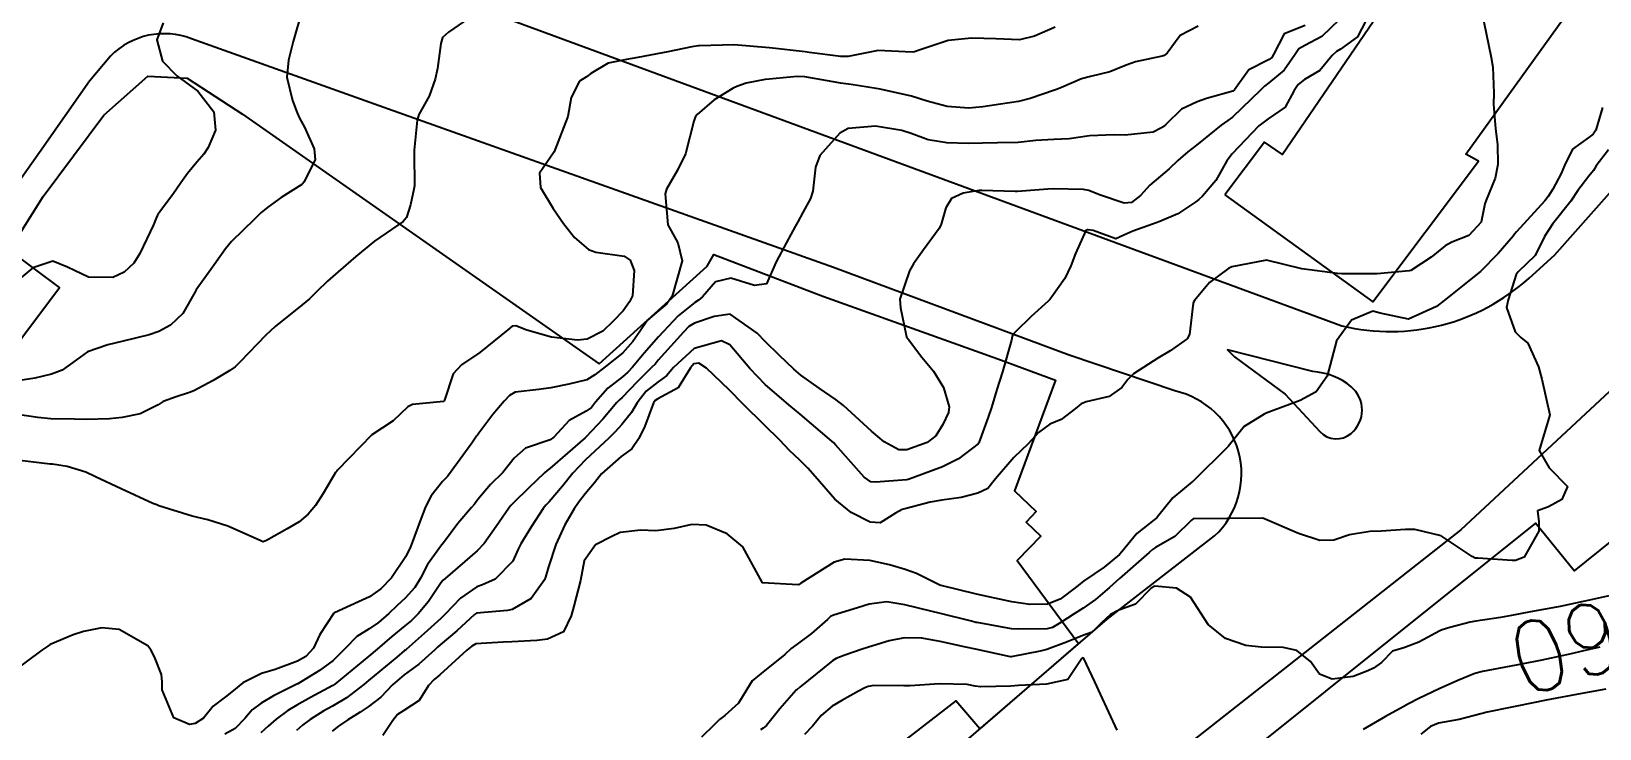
# Model space of a CAD drawing. Header units: metres. Extents: x 318500 to 325275, y 7408834 to 7428799.
# Drawn here: x 320407 to 320494.9, y 7409906.5 to 7409945.6 of the extents above; entities that cross this region are included whole.
import ezdxf
from ezdxf.enums import TextEntityAlignment as Align

# ---------------------------------------------------------------- set-up
doc = ezdxf.new("R2010")
doc.units = ezdxf.units.M
doc.header["$MEASUREMENT"] = 0
for name, color, linetype in [('Cotas', 45, 'Continuous'), ('Curvas de Nivel 1m', 11, 'Continuous'), ('Curvas de Nivel 5m', 15, 'Continuous'), ('Edificações', 30, 'Continuous'), ('Vias Primárias', 230, 'Continuous')]:
    doc.layers.add(name, color=color, linetype=linetype)
doc.styles.add('Style-STANDARD', font='STANDARD.shx')

msp = doc.modelspace()

# ---------------------------------------------------------------- linework, layer by layer
at = {"layer": 'Curvas de Nivel 1m', "flags": 128}
for points, elevation in [([(320422.164, 7409946.78), (320421.672, 7409945.01), (320421.4, 7409943.968), (320421.323, 7409943.015), (320421.63, 7409941.701), (320421.898, 7409941.006), (320422.027, 7409940.724), (320422.302, 7409940.218), (320422.853, 7409938.994), (320422.9, 7409938.374), (320422.262, 7409937.117), (320422.209, 7409937.052), (320422.154, 7409937.002), (320421.005, 7409936.263), (320420.24, 7409935.729), (320419.865, 7409935.406), (320419.485, 7409935.041), (320418.217, 7409933.79), (320417.885, 7409933.392), (320417.648, 7409933.066), (320417.046, 7409932.223), (320416.231, 7409931.079), (320416.211, 7409931.048), (320416.179, 7409930.981), (320415.487, 7409929.763), (320414.798, 7409929.1), (320414.146, 7409928.751), (320413.591, 7409928.565), (320412.141, 7409928.204), (320411.278, 7409928.009), (320410.134, 7409927.609), (320409.526, 7409927.169), (320408.725, 7409926.577), (320408.117, 7409926.355), (320407.191, 7409926.127), (320406.111, 7409925.957)], 771), ([(320414.379, 7409946.058), (320414.021, 7409945.115), (320414.352, 7409943.91), (320415.151, 7409943.098), (320416.327, 7409942.228), (320417.225, 7409941.071), (320417.324, 7409940.045), (320416.903, 7409939.074), (320416.656, 7409938.704), (320416.277, 7409938.241), (320415.749, 7409937.607), (320415.373, 7409937.093), (320414.918, 7409936.432), (320414.236, 7409935.52), (320414.07, 7409935.275), (320413.997, 7409935.113), (320413.838, 7409934.728), (320413.075, 7409933.127), (320412.743, 7409932.59), (320412.194, 7409932.076), (320411.555, 7409931.781), (320410.19, 7409931.804), (320409.023, 7409932.352), (320408.202, 7409932.689), (320407.074, 7409932.329), (320406.185, 7409931.574)], 772), ([(320478.395, 7409945.916), (320477.21, 7409945.449), (320476.613, 7409944.278), (320476.528, 7409944.117), (320476.366, 7409944.012), (320475.224, 7409943.43), (320474.425, 7409942.309), (320474.339, 7409942.235), (320472.854, 7409941.81), (320472.329, 7409941.629), (320471.459, 7409941.212), (320470.58, 7409940.357), (320470.438, 7409940.229), (320470.308, 7409940.145), (320469.875, 7409939.936), (320468.304, 7409939.764), (320467.693, 7409939.788), (320466.303, 7409939.732), (320465.17, 7409939.562), (320464.301, 7409939.522), (320463.3, 7409939.455), (320462.299, 7409939.342), (320461.136, 7409939.325), (320460.298, 7409939.306), (320459.512, 7409939.294), (320458.298, 7409939.334), (320457.267, 7409939.502), (320456.303, 7409939.86), (320455.778, 7409940.032), (320454.307, 7409940.262), (320452.773, 7409940.128), (320452.303, 7409939.868), (320451.195, 7409938.616), (320450.937, 7409937.963), (320450.787, 7409936.622), (320450.662, 7409936.216), (320450.242, 7409935.416), (320449.959, 7409934.909), (320449.808, 7409934.636), (320449.315, 7409933.738), (320448.746, 7409932.652), (320448.191, 7409931.419), (320447.522, 7409931.335), (320446.196, 7409931.742), (320445.346, 7409931.54), (320444.614, 7409930.703), (320444.383, 7409930.5), (320444.175, 7409930.373), (320443.254, 7409929.634), (320442.409, 7409928.736), (320442.147, 7409928.449), (320441.343, 7409927.543), (320440.685, 7409926.754), (320440.42, 7409926.462), (320440.122, 7409926.207), (320439.312, 7409925.572), (320438.613, 7409924.782), (320438.385, 7409924.497), (320438.092, 7409924.281), (320437.132, 7409923.756), (320436.277, 7409922.817), (320436.069, 7409922.674), (320434.687, 7409922.21), (320434.058, 7409921.648), (320433.415, 7409920.85), (320432.731, 7409920.168), (320432.027, 7409919.324), (320431.827, 7409919.069), (320431.655, 7409918.875), (320430.906, 7409917.987), (320430.09, 7409916.899), (320429.989, 7409916.775), (320429.206, 7409915.68), (320428.809, 7409914.912), (320428.491, 7409914.385), (320427.953, 7409913.794), (320427.498, 7409913.376), (320427.024, 7409912.934), (320426.448, 7409912.426), (320425.927, 7409912.084), (320425.236, 7409911.644), (320424.591, 7409910.97), (320423.903, 7409910.299), (320423.138, 7409909.747), (320421.933, 7409909), (320421.904, 7409908.986), (320420.572, 7409908.327), (320419.873, 7409907.913), (320419.371, 7409907.534), (320418.958, 7409907.044), (320418.413, 7409906.49), (320417.847, 7409906.171)], 767), ([(320480.302, 7409946.231), (320479.328, 7409945.304), (320478.378, 7409944.786), (320478.04, 7409944.598), (320477.806, 7409944.266), (320477.218, 7409943.41), (320476.346, 7409942.689), (320476.109, 7409942.518), (320475.877, 7409942.287), (320474.317, 7409940.78), (320474.048, 7409940.58), (320473.683, 7409940.319), (320472.299, 7409939.193), (320471.813, 7409938.827), (320471.256, 7409938.35), (320470.772, 7409937.866), (320470.276, 7409937.456), (320469.684, 7409936.953), (320469.154, 7409936.377), (320468.648, 7409935.99), (320468.253, 7409935.945), (320466.853, 7409936.411), (320466.264, 7409936.661), (320465.964, 7409936.723), (320464.265, 7409936.747), (320463.97, 7409936.739), (320462.262, 7409936.607), (320462.133, 7409936.601), (320460.262, 7409936.651), (320460.114, 7409936.649), (320459.216, 7409936.51), (320458.559, 7409936.213), (320458.247, 7409935.686), (320457.99, 7409934.768), (320457.873, 7409934.525), (320457.004, 7409933.324), (320456.429, 7409932.547), (320456.204, 7409932.156), (320455.671, 7409930.558), (320455.702, 7409930.086), (320456.018, 7409928.552), (320456.052, 7409928.455), (320456.148, 7409928.307), (320456.911, 7409927.312), (320457.561, 7409926.529), (320458.116, 7409925.601), (320458.434, 7409924.517), (320458.398, 7409924.215), (320458.085, 7409923.53), (320457.694, 7409922.907), (320457.202, 7409922.533), (320456.066, 7409922.106), (320455.618, 7409922.109), (320454.786, 7409922.569), (320454.079, 7409923.154), (320452.51, 7409924.596), (320452.105, 7409924.918), (320451.151, 7409925.578), (320450.125, 7409926.311), (320449.733, 7409926.636), (320448.912, 7409927.422), (320448.145, 7409928.167), (320447.668, 7409928.665), (320446.166, 7409929.718), (320445.258, 7409929.599), (320444.157, 7409929.209), (320443.847, 7409929.022), (320443.554, 7409928.719), (320442.134, 7409927.138), (320441.949, 7409926.924), (320441.778, 7409926.744), (320440.948, 7409925.921), (320440.104, 7409925.058), (320439.952, 7409924.913), (320439.817, 7409924.764), (320439.03, 7409923.831), (320438.071, 7409922.824), (320438.052, 7409922.809), (320438.032, 7409922.791), (320436.053, 7409921.072), (320435.912, 7409920.96), (320435.752, 7409920.823), (320434.881, 7409919.988), (320434.024, 7409919.139), (320433.876, 7409918.988), (320433.757, 7409918.844), (320433.052, 7409917.807), (320432.375, 7409916.864), (320431.986, 7409916.449), (320430.183, 7409914.897), (320430.07, 7409914.797), (320429.967, 7409914.673), (320429.254, 7409913.604), (320428.669, 7409912.913), (320428.3, 7409912.551), (320427.93, 7409912.242), (320427.205, 7409911.646), (320426.38, 7409910.943), (320425.906, 7409910.542), (320424.001, 7409908.978), (320423.939, 7409908.929), (320423.889, 7409908.901), (320422.649, 7409908.221), (320421.872, 7409907.797), (320421.371, 7409907.504), (320420.722, 7409907.017), (320420.26, 7409906.617), (320419.848, 7409906.246)], 766), ([(320488.4, 7409946.12), (320488.818, 7409944.116), (320488.907, 7409943.57), (320488.967, 7409942.114), (320488.942, 7409941.506), (320489.056, 7409940.113), (320489.177, 7409939.242), (320489.185, 7409938.111), (320489.034, 7409937.357), (320488.525, 7409936.117), (320488.465, 7409935.91), (320488.248, 7409934.891), (320487.557, 7409934.13), (320486.609, 7409933.77), (320486.231, 7409933.556), (320485.455, 7409932.928), (320484.314, 7409932.178), (320484.21, 7409932.152), (320482.427, 7409931.977), (320482.207, 7409931.979), (320480.446, 7409931.987), (320480.206, 7409931.997), (320478.21, 7409932.26), (320476.215, 7409932.748), (320474.277, 7409932.376), (320474.21, 7409932.348), (320474.11, 7409932.311), (320473.031, 7409931.494), (320472.182, 7409930.48), (320472.126, 7409930.395), (320472.11, 7409930.341), (320471.908, 7409928.588), (320471.768, 7409928.344), (320470.826, 7409927.67), (320470.139, 7409927.262), (320468.763, 7409926.38), (320468.444, 7409926.067), (320468.118, 7409925.605), (320467.407, 7409925.104), (320466.106, 7409924.804), (320465.842, 7409924.685), (320465.525, 7409924.426), (320464.709, 7409923.816), (320464.087, 7409923.553), (320463.445, 7409923.084), (320462.862, 7409922.458), (320462.062, 7409921.687), (320461.027, 7409920.485), (320460.597, 7409919.937), (320460.038, 7409919.692), (320459.106, 7409919.437), (320458.032, 7409919.295), (320457.379, 7409919.181), (320456.024, 7409918.83), (320455.807, 7409918.77), (320455.422, 7409918.559), (320454.572, 7409918.011), (320454.012, 7409918.051), (320452.947, 7409918.591), (320452.031, 7409919.354), (320450.925, 7409920.617), (320450.518, 7409921.086), (320450.059, 7409921.533), (320449.495, 7409922.07), (320448.945, 7409922.647), (320448.082, 7409923.493), (320446.895, 7409924.672), (320446.112, 7409925.474), (320444.84, 7409926.699), (320444.41, 7409926.983), (320444.132, 7409926.933), (320443.944, 7409926.713), (320443.248, 7409925.588), (320442.104, 7409924.981), (320441.955, 7409924.888), (320441.863, 7409924.742), (320441.379, 7409923.449), (320441.042, 7409922.75), (320440.655, 7409922.164), (320440.06, 7409921.737), (320438.946, 7409920.777), (320438.559, 7409920.266), (320438.033, 7409919.638), (320437.662, 7409919.159), (320437.427, 7409918.799), (320436.902, 7409917.912), (320436.391, 7409916.814), (320435.977, 7409915.559), (320435.814, 7409914.979), (320435.753, 7409914.822), (320435.003, 7409913.781), (320433.945, 7409913.156), (320433.686, 7409913.102), (320431.941, 7409912.948), (320431.889, 7409912.922), (320431.836, 7409912.872), (320430.851, 7409911.961), (320429.914, 7409911.183), (320429.762, 7409911.052), (320429.603, 7409910.903), (320428.714, 7409910.1), (320427.896, 7409909.498), (320427.242, 7409908.93), (320426.576, 7409908.243), (320425.871, 7409907.693), (320425.419, 7409907.405), (320424.728, 7409906.967), (320424.216, 7409906.613), (320423.85, 7409906.34)], 764), ([(320472.393, 7409945.881), (320471.386, 7409945.344), (320470.647, 7409944.357), (320470.492, 7409944.235), (320470.368, 7409944.198), (320468.873, 7409943.872), (320468.359, 7409943.687), (320467.441, 7409943.317), (320466.35, 7409943.058), (320465.852, 7409942.92), (320464.723, 7409942.436), (320464.455, 7409942.322), (320464.338, 7409942.276), (320462.976, 7409941.814), (320462.328, 7409941.653), (320461.306, 7409941.505), (320460.323, 7409941.345), (320459.547, 7409941.283), (320458.323, 7409941.361), (320457.201, 7409941.662), (320456.331, 7409941.958), (320454.568, 7409942.345), (320454.337, 7409942.377), (320452.938, 7409942.594), (320452.341, 7409942.677), (320452.251, 7409942.691), (320450.346, 7409943.034), (320449.926, 7409943.057), (320448.344, 7409942.91), (320448.124, 7409942.881), (320447.056, 7409942.673), (320446.53, 7409942.485), (320446.336, 7409942.389), (320445.273, 7409941.749), (320444.313, 7409940.92), (320444.214, 7409940.809), (320444.172, 7409940.712), (320444.134, 7409940.539), (320443.652, 7409938.72), (320443.21, 7409937.792), (320442.602, 7409936.735), (320442.521, 7409936.471), (320442.665, 7409934.733), (320443.227, 7409933.732), (320443.467, 7409932.721), (320443.197, 7409931.723), (320442.904, 7409930.729), (320442.613, 7409930.294), (320442.168, 7409929.931), (320441.52, 7409929.386), (320441.092, 7409928.751), (320440.713, 7409928.186), (320440.138, 7409927.556), (320439.165, 7409926.774), (320438.577, 7409926.329), (320438.119, 7409926.042), (320437.117, 7409925.803), (320436.112, 7409925.598), (320435.431, 7409925.506), (320434.108, 7409925.356), (320433.788, 7409925.161), (320433.492, 7409924.849), (320432.851, 7409924.096), (320432.073, 7409923.051), (320431.997, 7409922.945), (320431.948, 7409922.872), (320431.687, 7409922.497), (320430.531, 7409920.893), (320430.315, 7409920.627), (320430.041, 7409920.333), (320429.402, 7409919.533), (320429.089, 7409918.909), (320428.782, 7409918.138), (320428.341, 7409916.916), (320428.238, 7409916.667), (320427.982, 7409916.128), (320427.174, 7409914.932), (320426.575, 7409914.327), (320425.954, 7409913.87), (320425.325, 7409913.584), (320423.982, 7409912.979), (320423.958, 7409912.962), (320423.94, 7409912.95), (320423.155, 7409911.754), (320422.802, 7409910.991), (320422.371, 7409910.53), (320421.903, 7409910.254), (320420.665, 7409909.786), (320419.895, 7409909.576), (320418.854, 7409909.046), (320418.319, 7409908.618), (320417.878, 7409908.253), (320417.192, 7409907.745), (320416.649, 7409907.072), (320416.167, 7409906.765), (320415.854, 7409906.711), (320414.984, 7409907.093), (320414.334, 7409908.653), (320414.33, 7409909.103), (320414.298, 7409909.508), (320413.904, 7409910.51), (320413.7, 7409910.905), (320413.517, 7409911.116), (320411.924, 7409912.044), (320410.948, 7409912.126), (320409.921, 7409911.921), (320409.347, 7409911.74), (320408.048, 7409911.188), (320407.909, 7409911.107), (320407.582, 7409910.87), (320405.894, 7409909.623)], 768), ([(320464.384, 7409945.822), (320463.226, 7409945.305), (320462.376, 7409945.113), (320461.049, 7409945.162), (320460.377, 7409945.19), (320459.682, 7409945.202), (320458.376, 7409945.073), (320456.813, 7409944.543), (320456.487, 7409944.429), (320456.368, 7409944.421), (320454.443, 7409944.505), (320454.369, 7409944.499), (320452.782, 7409944.178), (320452.364, 7409944.178), (320450.591, 7409944.402), (320450.367, 7409944.427), (320448.37, 7409944.66), (320446.371, 7409944.823), (320444.44, 7409944.778), (320444.371, 7409944.769), (320444.006, 7409944.715), (320442.671, 7409944.43), (320442.365, 7409944.383), (320440.989, 7409944.126), (320440.359, 7409944.006), (320439.324, 7409943.807), (320438.346, 7409943.214), (320438.101, 7409943.037), (320437.724, 7409942.799), (320437.259, 7409941.873), (320437.062, 7409940.809), (320436.29, 7409938.82), (320435.474, 7409937.626), (320435.539, 7409936.827), (320436.242, 7409935.652), (320436.825, 7409934.811), (320437.437, 7409934.017), (320438.216, 7409933.354), (320438.64, 7409933.209), (320440.212, 7409932.974), (320440.559, 7409932.757), (320440.787, 7409932.169), (320440.694, 7409930.755), (320440.517, 7409930.415), (320440.167, 7409929.916), (320439.601, 7409929.325), (320439.029, 7409928.777), (320438.145, 7409928.322), (320437.613, 7409928.266), (320436.146, 7409928.434), (320434.765, 7409928.834), (320434.153, 7409929.071), (320433.94, 7409929.057), (320433.7, 7409928.847), (320432.137, 7409927.565), (320431.1, 7409926.885), (320430.635, 7409926.38), (320430.157, 7409924.899), (320430.139, 7409924.86), (320430.099, 7409924.829), (320428.364, 7409924.649), (320428.094, 7409924.526), (320427.276, 7409923.738), (320426.07, 7409922.95), (320424.162, 7409920.978), (320424.109, 7409920.919), (320424.048, 7409920.835), (320423.347, 7409919.67), (320422.914, 7409918.991), (320422.51, 7409918.498), (320422.006, 7409918.083), (320421.334, 7409917.676), (320420.169, 7409917.027), (320419.989, 7409916.946), (320419.927, 7409916.968), (320419.823, 7409917.032), (320418.002, 7409917.838), (320416.888, 7409918.19), (320416.01, 7409918.401), (320414.147, 7409918.979), (320414.019, 7409919.025), (320413.804, 7409919.113), (320412.032, 7409919.919), (320410.596, 7409920.6), (320410.045, 7409920.853), (320409.01, 7409921.176), (320408.172, 7409921.309), (320408.051, 7409921.318), (320406.344, 7409921.507)], 769), ([(320495.048, 7409941.318), (320494.68, 7409940.036), (320494.537, 7409939.818), (320494.314, 7409939.649), (320493.378, 7409938.98), (320492.924, 7409938.06), (320492.743, 7409937.603), (320492.27, 7409936.733), (320492.01, 7409936.328), (320491.817, 7409936.077), (320490.242, 7409934.34), (320490.128, 7409934.214), (320490.042, 7409934.102), (320489.206, 7409933.129), (320488.21, 7409932.12), (320486.185, 7409930.497), (320485.749, 7409930.156), (320484.173, 7409929.447), (320482.599, 7409929.773), (320482.175, 7409929.899), (320480.992, 7409929.393), (320480.15, 7409928.23), (320479.624, 7409926.238), (320478.998, 7409925.366), (320478.109, 7409924.876), (320477.664, 7409924.707), (320476.506, 7409924.276), (320476.208, 7409924.169), (320476.098, 7409924.123), (320474.966, 7409923.418), (320474.07, 7409922.31), (320472.092, 7409920.339), (320472.066, 7409920.323), (320472.05, 7409920.313), (320470.974, 7409919.413), (320470.119, 7409918.359), (320470.071, 7409918.308), (320470.019, 7409918.271), (320468.951, 7409917.431), (320468.123, 7409916.388), (320467.989, 7409916.245), (320467.118, 7409915.54), (320465.973, 7409914.742), (320465.786, 7409914.608), (320465.581, 7409914.424), (320464.651, 7409913.742), (320463.955, 7409913.463), (320462.962, 7409913.447), (320461.957, 7409913.598), (320460.569, 7409913.883), (320459.963, 7409914.028), (320457.993, 7409914.497), (320457.97, 7409914.504), (320457.918, 7409914.521), (320456.607, 7409915.171), (320455.979, 7409915.403), (320455.089, 7409915.671), (320453.983, 7409915.905), (320452.595, 7409915.982), (320451.982, 7409915.812), (320450.124, 7409914.628), (320450.035, 7409914.563), (320449.969, 7409914.538), (320447.97, 7409914.66), (320446.87, 7409916.671), (320446.001, 7409917.411), (320444.819, 7409917.887), (320444.008, 7409917.932), (320443.028, 7409917.702), (320442.002, 7409917.568), (320441.146, 7409917.605), (320440.001, 7409917.474), (320439.52, 7409917.245), (320438.616, 7409916.781), (320437.981, 7409915.893), (320437.767, 7409914.793), (320437.394, 7409913.352), (320437.243, 7409912.8), (320436.828, 7409911.905), (320435.92, 7409911.503), (320435.324, 7409911.42), (320433.917, 7409911.339), (320433.433, 7409911.332), (320431.915, 7409911.229), (320431.677, 7409911.11), (320431.41, 7409910.877), (320429.896, 7409909.503), (320429.567, 7409909.23), (320429.263, 7409908.906), (320428.738, 7409908.05), (320427.869, 7409907.504), (320427.524, 7409907.266), (320427.252, 7409906.929), (320426.687, 7409906.098)], 763), ([(320495.395, 7409938.937), (320494.707, 7409938.036), (320494.546, 7409937.777), (320494.281, 7409937.465), (320493.664, 7409936.655), (320493.274, 7409936.055), (320492.247, 7409934.764), (320491.81, 7409934.076), (320491.288, 7409933.02), (320490.32, 7409932.098), (320490.208, 7409931.942), (320489.767, 7409930.523), (320489.67, 7409930.105), (320490.166, 7409928.739), (320490.475, 7409928.407), (320490.872, 7409928.089), (320491.461, 7409926.76), (320491.657, 7409926.077), (320492.1, 7409924.07), (320491.506, 7409922.079), (320492.065, 7409921.099), (320493.095, 7409920.054), (320492.773, 7409919.325), (320492.033, 7409918.92), (320491.412, 7409918.696), (320491.491, 7409918.078), (320491.486, 7409917.549), (320490.665, 7409916.09), (320490.181, 7409915.914), (320489.997, 7409915.903), (320488.066, 7409916.043), (320487.989, 7409916.041), (320487.909, 7409916.041), (320487.748, 7409916.124), (320486.007, 7409917.296), (320484.535, 7409917.649), (320484.012, 7409917.647), (320482.655, 7409917.549), (320482.01, 7409917.533), (320480.876, 7409917.348), (320480.002, 7409917.045), (320479.219, 7409917.025), (320478.007, 7409917.413), (320476.02, 7409918.28), (320474.06, 7409918.268), (320474.019, 7409918.268), (320472.111, 7409918.247), (320472.018, 7409918.179), (320471.09, 7409917.262), (320469.994, 7409916.644), (320469.824, 7409916.531), (320469.652, 7409916.365), (320467.975, 7409914.896), (320467.417, 7409914.398), (320466.644, 7409913.725), (320465.952, 7409913.24), (320465.447, 7409912.925), (320464.692, 7409912.432), (320464.227, 7409912.146), (320463.934, 7409912.068), (320462.339, 7409912.059), (320461.934, 7409912.083), (320460.014, 7409912.424), (320459.939, 7409912.438), (320459.68, 7409912.503), (320457.946, 7409912.928), (320457.412, 7409913.064), (320455.953, 7409913.43), (320454.936, 7409913.585), (320453.953, 7409913.457), (320453.292, 7409913.244), (320451.944, 7409912.84), (320451.787, 7409912.758), (320451.615, 7409912.605), (320450.723, 7409911.823), (320449.919, 7409911.217), (320449.581, 7409910.969), (320449.218, 7409910.64), (320447.899, 7409909.573), (320447.403, 7409909.156), (320447.102, 7409908.668), (320446.637, 7409907.914), (320445.868, 7409907.216), (320445.562, 7409906.987), (320445.26, 7409906.689), (320444.547, 7409906.003)], 762), ([(320495.838, 7409914.021), (320494.323, 7409913.679), (320493.963, 7409913.599), (320492.689, 7409913.329), (320491.957, 7409913.189), (320491.016, 7409913.022), (320489.951, 7409912.819), (320489.339, 7409912.716), (320487.946, 7409912.508), (320487.628, 7409912.441), (320486.502, 7409912.142), (320486.07, 7409912.016), (320485.937, 7409911.962), (320484.767, 7409911.327), (320483.923, 7409911.016), (320483.288, 7409910.818), (320482.665, 7409910.192), (320482.227, 7409909.876), (320481.905, 7409909.717), (320481.083, 7409909.394), (320479.9, 7409909.257), (320479.186, 7409909.524), (320478.679, 7409910.248), (320477.919, 7409910.856), (320477.156, 7409911.034), (320475.921, 7409911.046), (320475.07, 7409911.146), (320473.928, 7409911.531), (320472.944, 7409912.325), (320471.963, 7409913.851), (320471.181, 7409914.348), (320469.971, 7409914.47), (320469.765, 7409914.363), (320468.874, 7409913.458), (320467.951, 7409913.122), (320467.471, 7409912.873), (320466.975, 7409912.404), (320466.451, 7409911.893), (320465.929, 7409911.693), (320465.018, 7409911.334), (320463.917, 7409910.914), (320463.532, 7409910.83), (320461.911, 7409910.51), (320461.873, 7409910.508), (320459.916, 7409910.928), (320459.379, 7409911.044), (320457.923, 7409911.368), (320456.907, 7409911.553), (320455.925, 7409911.576), (320455.081, 7409911.404), (320453.917, 7409911.053), (320453.564, 7409910.934), (320452.594, 7409910.593), (320452.096, 7409910.41), (320451.907, 7409910.299), (320450.075, 7409908.811), (320449.89, 7409908.655), (320449.861, 7409908.63), (320448.938, 7409907.58), (320448.206, 7409906.655), (320448.019, 7409906.497), (320447.856, 7409906.411)], 761), ([(320495.233, 7409908.691), (320493.894, 7409908.441), (320491.89, 7409908.07), (320490.247, 7409907.732), (320489.883, 7409907.658), (320488.591, 7409907.402), (320487.876, 7409907.213), (320487.021, 7409906.985), (320485.869, 7409906.78), (320485.421, 7409906.602), (320484.863, 7409906.165)], 759)]:
    msp.add_lwpolyline(points, dxfattribs=dict(at, elevation=elevation))
at = {"layer": 'Curvas de Nivel 5m', "flags": 128}
for points, elevation in [([(320432.291, 7409946.871), (320430.376, 7409945.543), (320430.041, 7409945.236), (320429.939, 7409944.904), (320429.75, 7409943.505), (320429.627, 7409942.907), (320429.295, 7409941.941), (320428.721, 7409940.916), (320428.614, 7409940.61), (320428.451, 7409938.918), (320428.448, 7409938.758), (320428.467, 7409936.918), (320428.44, 7409936.735), (320428.244, 7409935.852), (320428.016, 7409935.141), (320427.833, 7409934.926), (320426.219, 7409933.81), (320425.173, 7409932.966), (320424.197, 7409932.105), (320423.599, 7409931.576), (320422.995, 7409930.992), (320422.584, 7409930.586), (320422.169, 7409930.249), (320420.658, 7409929.022), (320420.145, 7409928.553), (320418.703, 7409927.051), (320418.414, 7409926.768), (320418.123, 7409926.57), (320417.176, 7409926.008), (320416.105, 7409925.427), (320415.856, 7409925.331), (320415.109, 7409925.095), (320414.386, 7409924.816), (320414.093, 7409924.636), (320413.084, 7409924.126), (320412.082, 7409923.93), (320411.373, 7409923.855), (320410.08, 7409923.812), (320409.421, 7409923.829), (320408.08, 7409923.848), (320407.358, 7409923.924), (320406.083, 7409924.116)], 770), ([(320481.804, 7409946.209), (320481.331, 7409945.271), (320480.375, 7409944.588), (320480.148, 7409944.458), (320479.911, 7409944.237), (320479.219, 7409943.385), (320478.349, 7409942.888), (320478, 7409942.609), (320477.778, 7409942.266), (320477.274, 7409941.327), (320476.324, 7409940.679), (320475.797, 7409940.288), (320474.294, 7409938.717), (320473.99, 7409938.315), (320473.38, 7409937.217), (320472.638, 7409936.334), (320472.433, 7409936.162), (320472.255, 7409936.017), (320471.247, 7409935.348), (320470.238, 7409934.915), (320469.832, 7409934.77), (320468.726, 7409934.383), (320468.228, 7409934.159), (320467.773, 7409933.944), (320466.514, 7409934.416), (320466.231, 7409934.46), (320466.192, 7409934.459), (320466.104, 7409934.421), (320465.513, 7409933.131), (320465.259, 7409932.43), (320464.914, 7409931.719), (320464.184, 7409930.69), (320464.079, 7409930.544), (320463.985, 7409930.443), (320463.026, 7409929.598), (320462.154, 7409928.726), (320462.026, 7409928.598), (320461.962, 7409928.473), (320461.931, 7409928.257), (320461.434, 7409926.48), (320461.109, 7409925.491), (320460.804, 7409924.489), (320460.631, 7409923.953), (320460.103, 7409922.5), (320460.07, 7409922.454), (320458.968, 7409921.604), (320458.056, 7409921.154), (320456.399, 7409920.545), (320456.147, 7409920.45), (320456.048, 7409920.433), (320454.322, 7409920.3), (320454.046, 7409920.328), (320453.674, 7409920.584), (320452.068, 7409922.386), (320451.966, 7409922.499), (320451.86, 7409922.603), (320450.092, 7409924.111), (320449.443, 7409924.64), (320448.117, 7409925.772), (320447.265, 7409926.669), (320446.143, 7409928.012), (320445.678, 7409928.219), (320444.141, 7409927.794), (320442.979, 7409926.727), (320442.59, 7409926.266), (320442.118, 7409925.924), (320441.456, 7409925.401), (320440.953, 7409924.751), (320440.63, 7409924.216), (320440.082, 7409923.534), (320439.708, 7409923.133), (320439.358, 7409922.771), (320438.058, 7409921.56), (320437.337, 7409920.801), (320436.771, 7409920.077), (320436.026, 7409919.205), (320435.833, 7409919.012), (320435.674, 7409918.823), (320435.023, 7409917.812), (320434.425, 7409916.836), (320434.286, 7409916.538), (320433.98, 7409915.876), (320432.994, 7409914.855), (320432.279, 7409914.552), (320431.963, 7409914.426), (320431.041, 7409913.796), (320430.188, 7409912.896), (320430.066, 7409912.77), (320429.936, 7409912.655), (320429.02, 7409911.812), (320427.993, 7409910.919), (320427.947, 7409910.882), (320427.909, 7409910.851), (320427.471, 7409910.492), (320425.892, 7409909.179), (320425.622, 7409908.954), (320424.65, 7409908.197), (320423.871, 7409907.738), (320423.382, 7409907.47), (320422.617, 7409906.992), (320422.187, 7409906.664), (320421.851, 7409906.372)], 765), ([(320494.913, 7409911.042), (320493.922, 7409910.819), (320493.289, 7409910.68), (320491.915, 7409910.375), (320491.663, 7409910.324), (320490.511, 7409910.091), (320489.909, 7409909.98), (320488.336, 7409909.686), (320487.904, 7409909.566), (320486.952, 7409909.185), (320485.896, 7409908.714), (320484.756, 7409908.167), (320484.189, 7409907.872), (320483.883, 7409907.7), (320482.899, 7409907.165), (320481.865, 7409906.562), (320481.636, 7409906.431)], 760), ([(320467.86, 7409906.39), (320466.914, 7409908.405), (320466.599, 7409909.111), (320465.979, 7409910.419), (320465.91, 7409910.443), (320465.892, 7409910.439), (320465.868, 7409910.42), (320465.093, 7409909.233), (320463.895, 7409908.979), (320462.329, 7409908.898), (320461.894, 7409908.853), (320460.212, 7409908.814), (320459.894, 7409908.863), (320459.446, 7409908.953), (320457.895, 7409908.986), (320456.226, 7409908.878), (320455.893, 7409908.873), (320454.223, 7409908.905), (320453.893, 7409908.841), (320453.705, 7409908.769), (320453.347, 7409908.585), (320452.413, 7409908.064), (320451.877, 7409907.734), (320451.261, 7409907.218), (320450.767, 7409906.616), (320450.322, 7409906.154)], 760)]:
    msp.add_lwpolyline(points, dxfattribs=dict(at, elevation=elevation))
at = {"layer": 'Edificações'}
msp.add_lwpolyline([(320473.882, 7409936.417), (320482.173, 7409930.419), (320488.106, 7409938.296), (320487.392, 7409938.696), (320499.787, 7409955.928), (320492.368, 7409961.025), (320477.12, 7409938.672), (320476.114, 7409939.366)], close=True, dxfattribs=at)
for points in [[(320404.387, 7409925.649), (320408.571, 7409931.214), (320405.779, 7409933.312), (320407.663, 7409936.314), (320411.066, 7409940.885), (320413.523, 7409943.076), (320415.721, 7409942.952), (320418.832, 7409940.946), (320438.815, 7409926.943), (320444.868, 7409932.423), (320445.241, 7409933.064), (320451.348, 7409930.732), (320461.166, 7409927.226), (320464.4, 7409926.028), (320464.4, 7409926.028), (320462.099, 7409919.815), (320463.32, 7409918.654), (320462.751, 7409918.055), (320463.579, 7409917.268), (320462.248, 7409915.903), (320465.679, 7409911.248), (320460.152, 7409906.466), (320458.817, 7409908.037), (320450.805, 7409901.847)], [(320499.9, 7409920.507), (320493.473, 7409915.323), (320491.306, 7409918.009), (320467.713, 7409899.119)]]:
    msp.add_lwpolyline(points, dxfattribs=at)
at = {"layer": 'Vias Primárias'}
for points in [[(320395.932, 7409960.237), (320420.06, 7409951.34), (320480.45, 7409929.071, 0.24737), (320490.938, 7409931.742), (320492.364, 7409933.029), (320497.803, 7409939.162), (320499.2, 7409940.929), (320501.578, 7409944.341), (320503.452, 7409947.668), (320506.158, 7409953.398), (320508.939, 7409960.067), (320514.423, 7409981.237, -0.098801), (320515.962, 7409984.403), (320519.171, 7409989.209, 0.335072), (320518.284, 7409999.404), (320517.424, 7410000.788), (320506.88, 7410016.224), (320497.932, 7410027.566)], [(320610.311, 7409844.905), (320601.76, 7409858.331), (320597.894, 7409862.938), (320586.578, 7409880.058), (320568.894, 7409908.578), (320559.967, 7409923.689), (320553.961, 7409933.571), (320544.606, 7409949.492), (320536.244, 7409963.374), (320526.747, 7409978.569, 0.548937), (320522.12, 7409977.06), (320518.107, 7409961.44, -0.069848), (320515.696, 7409954.395), (320510.969, 7409945.071, -0.094603), (320500, 7409929.623), (320487.117, 7409917.628), (320457.563, 7409894.376), (320425.873, 7409868.506), (320419.106, 7409862.709), (320415.603, 7409860.404)], [(320411.789, 7409866.485), (320420.229, 7409874.355), (320436.001, 7409885.916), (320453.011, 7409900.307), (320467.294, 7409912.624), (320473.31, 7409917.285, 0.603778), (320471.085, 7409925.414), (320465.16, 7409927.423), (320451.962, 7409932.343), (320426.753, 7409941.322), (320415.975, 7409945.163, 0.300916), (320411.431, 7409944.191), (320410.259, 7409942.786), (320407.46, 7409938.787), (320400.475, 7409928.929), (320386.906, 7409909.811)]]:
    msp.add_lwpolyline(points, format="xyb", dxfattribs=at)
msp.add_lwpolyline([(320474.429, 7409927.321), (320477.266, 7409925.231), (320479.208, 7409923.141, 0.399817), (320480.969, 7409923.033, 0.46565), (320480.969, 7409925.651, 0.163443), (320478.812, 7409926.501), (320474.04, 7409927.717)], format="xyb", close=True, dxfattribs=at)

# ---------------------------------------------------------------- texts
at = {"layer": 'Cotas', "style": 'Style-STANDARD'}
msp.add_text('760', height=4, rotation=197.18103, dxfattribs=at).set_placement((320494.491, 7409911.513, 760), align=Align.MIDDLE_CENTER)

doc.saveas('drawing.dxf')
